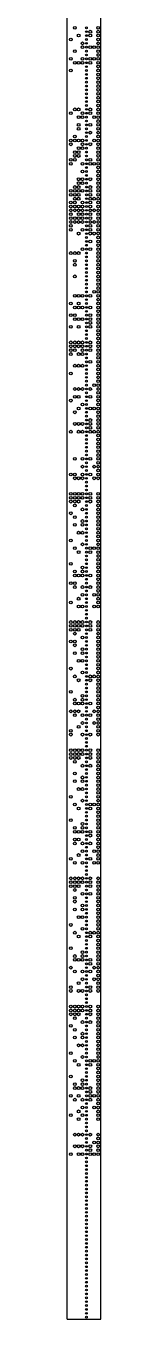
# Model space of a CAD drawing. Extents: x 0 to 22, y 0 to 1692.
# Drawn here: x 0 to 22, y 0 to 846 of the extents above; entities that cross this region are included whole.
import ezdxf

# ---------------------------------------------------------------- set-up
doc = ezdxf.new("R2010")
doc.units = 0
doc.layers.add('JA', color=7, linetype='CONTINUOUS')

msp = doc.modelspace()

# ---------------------------------------------------------------- linework, layer by layer
at = {"layer": 'JA'}
for p, q in [((0, 0), (0, 1691.64)), ((22.225, 0), (22.225, 1691.64)), ((0, 0), (22.225, 0))]:
    msp.add_line(p, q, dxfattribs=at)
for centre, radius in [((2.54, 836.9214), 0.915), ((5.08, 844.5413), 0.915), ((7.62, 839.46136), 0.915), ((12.7, 844.5413), 0.585), ((12.7, 842.00134), 0.585), ((12.7, 839.46136), 0.585), ((12.7, 836.9214), 0.585), ((15.24, 842.00134), 0.915), ((15.24, 839.46136), 0.915), ((20.32, 844.5413), 0.915), ((20.32, 842.00134), 0.915), ((20.32, 839.46136), 0.915), ((20.32, 836.9214), 0.915), ((5.08, 829.30145), 0.915), ((10.16, 834.3814), 0.915), ((10.16, 831.84143), 0.915), ((12.7, 834.3814), 0.585), ((12.7, 831.84143), 0.585), ((12.7, 829.30145), 0.585), ((15.24, 831.84143), 0.915), ((17.779999, 831.84143), 0.915), ((20.32, 834.3814), 0.915), ((20.32, 831.84143), 0.915), ((20.32, 829.30145), 0.915), ((2.54, 824.2215), 0.915), ((5.08, 821.6815), 0.915), ((7.62, 821.6815), 0.915), ((10.16, 824.2215), 0.915), ((10.16, 821.6815), 0.915), ((12.7, 826.7615), 0.585), ((12.7, 824.2215), 0.585), ((12.7, 821.6815), 0.585), ((15.24, 824.2215), 0.915), ((15.24, 821.6815), 0.915), ((17.779999, 824.2215), 0.915), ((20.32, 826.7615), 0.915), ((20.32, 824.2215), 0.915), ((20.32, 821.6815), 0.915), ((2.54, 816.60156), 0.915), ((12.7, 819.14154), 0.585), ((12.7, 816.60156), 0.585), ((12.7, 814.0616), 0.585), ((12.7, 811.5216), 0.585), ((20.32, 819.14154), 0.915), ((20.32, 816.60156), 0.915), ((20.32, 814.0616), 0.915), ((20.32, 811.5216), 0.915), ((12.7, 808.9816), 0.585), ((12.7, 806.44165), 0.585), ((12.7, 803.9017), 0.585), ((20.32, 808.9816), 0.915), ((20.32, 806.44165), 0.915), ((20.32, 803.9017), 0.915), ((12.7, 801.3617), 0.585), ((12.7, 798.8217), 0.585), ((12.7, 796.28174), 0.585), ((20.32, 801.3617), 0.915), ((20.32, 798.8217), 0.915), ((20.32, 796.28174), 0.915), ((2.54, 788.6618), 0.915), ((5.08, 791.2018), 0.915), ((7.62, 791.2018), 0.915), ((7.62, 786.1218), 0.915), ((10.16, 788.6618), 0.915), ((10.16, 786.1218), 0.915), ((12.7, 793.74176), 0.585), ((12.7, 791.2018), 0.585), ((12.7, 788.6618), 0.585), ((12.7, 786.1218), 0.585), ((15.24, 791.2018), 0.915), ((15.24, 788.6618), 0.915), ((17.779999, 786.1218), 0.915), ((20.32, 793.74176), 0.915), ((20.32, 791.2018), 0.915), ((20.32, 788.6618), 0.915), ((20.32, 786.1218), 0.915), ((7.62, 781.0419), 0.915), ((7.62, 778.5019), 0.915), ((12.7, 783.58185), 0.585), ((12.7, 781.0419), 0.585), ((12.7, 778.5019), 0.585), ((15.24, 781.0419), 0.915), ((20.32, 783.58185), 0.915), ((20.32, 781.0419), 0.915), ((20.32, 778.5019), 0.915), ((2.54, 770.88196), 0.915), ((5.08, 773.42194), 0.915), ((5.08, 770.88196), 0.915), ((7.62, 770.88196), 0.915), ((10.16, 770.88196), 0.915), ((12.7, 775.9619), 0.585), ((12.7, 773.42194), 0.585), ((12.7, 770.88196), 0.585), ((15.24, 775.9619), 0.915), ((17.779999, 770.88196), 0.915), ((20.32, 775.9619), 0.915), ((20.32, 773.42194), 0.915), ((20.32, 770.88196), 0.915), ((2.54, 768.342), 0.915), ((5.08, 763.262), 0.915), ((5.08, 760.72205), 0.915), ((7.62, 765.802), 0.915), ((7.62, 763.262), 0.915), ((7.62, 760.72205), 0.915), ((10.16, 768.342), 0.915), ((10.16, 765.802), 0.915), ((12.7, 768.342), 0.585), ((12.7, 765.802), 0.585), ((12.7, 763.262), 0.585), ((12.7, 760.72205), 0.585), ((15.24, 768.342), 0.915), ((20.32, 768.342), 0.915), ((20.32, 765.802), 0.915), ((20.32, 763.262), 0.915), ((20.32, 760.72205), 0.915), ((2.54, 758.18207), 0.915), ((2.54, 755.6421), 0.915), ((5.08, 758.18207), 0.915), ((10.16, 755.6421), 0.915), ((12.7, 758.18207), 0.585), ((12.7, 755.6421), 0.585), ((12.7, 753.1021), 0.585), ((15.24, 758.18207), 0.915), ((15.24, 755.6421), 0.915), ((17.779999, 755.6421), 0.915), ((20.32, 758.18207), 0.915), ((20.32, 755.6421), 0.915), ((20.32, 753.1021), 0.915), ((7.62, 745.4822), 0.915), ((10.16, 750.56213), 0.915), ((10.16, 745.4822), 0.915), ((12.7, 750.56213), 0.585), ((12.7, 748.02216), 0.585), ((12.7, 745.4822), 0.585), ((15.24, 745.4822), 0.915), ((20.32, 750.56213), 0.915), ((20.32, 748.02216), 0.915), ((20.32, 745.4822), 0.915), ((2.54, 737.86224), 0.915), ((2.54, 735.32227), 0.915), ((5.08, 740.4022), 0.915), ((5.08, 737.86224), 0.915), ((5.08, 735.32227), 0.915), ((7.62, 742.9422), 0.915), ((7.62, 740.4022), 0.915), ((7.62, 737.86224), 0.915), ((7.62, 735.32227), 0.915), ((10.16, 742.9422), 0.915), ((10.16, 737.86224), 0.915), ((12.7, 742.9422), 0.585), ((12.7, 740.4022), 0.585), ((12.7, 737.86224), 0.585), ((12.7, 735.32227), 0.585), ((15.24, 740.4022), 0.915), ((15.24, 737.86224), 0.915), ((15.24, 735.32227), 0.915), ((20.32, 742.9422), 0.915), ((20.32, 740.4022), 0.915), ((20.32, 737.86224), 0.915), ((20.32, 735.32227), 0.915), ((2.54, 730.2423), 0.915), ((2.54, 727.70233), 0.915), ((5.08, 732.7823), 0.915), ((5.08, 730.2423), 0.915), ((5.08, 727.70233), 0.915), ((7.62, 732.7823), 0.915), ((7.62, 727.70233), 0.915), ((10.16, 730.2423), 0.915), ((10.16, 727.70233), 0.915), ((12.7, 732.7823), 0.585), ((12.7, 730.2423), 0.585), ((12.7, 727.70233), 0.585), ((15.24, 732.7823), 0.915), ((15.24, 730.2423), 0.915), ((15.24, 727.70233), 0.915), ((17.779999, 732.7823), 0.915), ((20.32, 732.7823), 0.915), ((20.32, 730.2423), 0.915), ((20.32, 727.70233), 0.915), ((2.54, 725.16235), 0.915), ((2.54, 722.6224), 0.915), ((2.54, 720.0824), 0.915), ((5.08, 725.16235), 0.915), ((5.08, 720.0824), 0.915), ((7.62, 725.16235), 0.915), ((7.62, 722.6224), 0.915), ((7.62, 720.0824), 0.915), ((10.16, 725.16235), 0.915), ((10.16, 722.6224), 0.915), ((10.16, 720.0824), 0.915), ((12.7, 725.16235), 0.585), ((12.7, 722.6224), 0.585), ((12.7, 720.0824), 0.585), ((15.24, 725.16235), 0.915), ((15.24, 722.6224), 0.915), ((15.24, 720.0824), 0.915), ((17.779999, 725.16235), 0.915), ((20.32, 725.16235), 0.915), ((20.32, 722.6224), 0.915), ((20.32, 720.0824), 0.915), ((2.54, 717.5424), 0.915), ((2.54, 715.00244), 0.915), ((2.54, 712.46246), 0.915), ((5.08, 717.5424), 0.915), ((7.62, 717.5424), 0.915), ((7.62, 709.9225), 0.915), ((10.16, 717.5424), 0.915), ((10.16, 712.46246), 0.915), ((12.7, 717.5424), 0.585), ((12.7, 715.00244), 0.585), ((12.7, 712.46246), 0.585), ((12.7, 709.9225), 0.585), ((15.24, 717.5424), 0.915), ((15.24, 715.00244), 0.915), ((15.24, 712.46246), 0.915), ((15.24, 709.9225), 0.915), ((17.779999, 717.5424), 0.915), ((17.779999, 709.9225), 0.915), ((20.32, 717.5424), 0.915), ((20.32, 715.00244), 0.915), ((20.32, 712.46246), 0.915), ((20.32, 709.9225), 0.915), ((12.7, 707.3825), 0.585), ((12.7, 704.8425), 0.585), ((12.7, 702.30255), 0.585), ((15.24, 704.8425), 0.915), ((20.32, 707.3825), 0.915), ((20.32, 704.8425), 0.915), ((20.32, 702.30255), 0.915), ((2.54, 697.2226), 0.915), ((5.08, 697.2226), 0.915), ((7.62, 697.2226), 0.915), ((10.16, 699.7626), 0.915), ((12.7, 699.7626), 0.585), ((12.7, 697.2226), 0.585), ((12.7, 694.6826), 0.585), ((15.24, 699.7626), 0.915), ((20.32, 699.7626), 0.915), ((20.32, 697.2226), 0.915), ((20.32, 694.6826), 0.915), ((5.08, 692.14264), 0.915), ((5.08, 689.60266), 0.915), ((12.7, 692.14264), 0.585), ((12.7, 689.60266), 0.585), ((12.7, 687.0627), 0.585), ((12.7, 684.5227), 0.585), ((20.32, 692.14264), 0.915), ((20.32, 689.60266), 0.915), ((20.32, 687.0627), 0.915), ((20.32, 684.5227), 0.915), ((5.08, 681.9827), 0.915), ((12.7, 681.9827), 0.585), ((12.7, 679.44275), 0.585), ((12.7, 676.9028), 0.585), ((20.32, 681.9827), 0.915), ((20.32, 679.44275), 0.915), ((20.32, 676.9028), 0.915), ((5.08, 669.28284), 0.915), ((7.62, 669.28284), 0.915), ((10.16, 669.28284), 0.915), ((12.7, 674.3628), 0.585), ((12.7, 671.8228), 0.585), ((12.7, 669.28284), 0.585), ((15.24, 669.28284), 0.915), ((17.779999, 671.8228), 0.915), ((20.32, 674.3628), 0.915), ((20.32, 671.8228), 0.915), ((20.32, 669.28284), 0.915), ((2.54, 664.2029), 0.915), ((5.08, 661.6629), 0.915), ((7.62, 664.2029), 0.915), ((7.62, 661.6629), 0.915), ((10.16, 661.6629), 0.915), ((12.7, 666.74286), 0.585), ((12.7, 664.2029), 0.585), ((12.7, 661.6629), 0.585), ((15.24, 661.6629), 0.915), ((20.32, 666.74286), 0.915), ((20.32, 664.2029), 0.915), ((20.32, 661.6629), 0.915), ((20.32, 659.1229), 0.915), ((2.54, 656.58295), 0.915), ((5.08, 656.58295), 0.915), ((5.08, 654.04297), 0.915), ((7.62, 654.04297), 0.915), ((10.16, 654.04297), 0.915), ((12.7, 659.1229), 0.585), ((12.7, 656.58295), 0.585), ((12.7, 654.04297), 0.585), ((12.7, 651.503), 0.585), ((15.24, 656.58295), 0.915), ((15.24, 654.04297), 0.915), ((15.24, 651.503), 0.915), ((20.32, 656.58295), 0.915), ((20.32, 654.04297), 0.915), ((20.32, 651.503), 0.915), ((2.54, 648.963), 0.915), ((7.62, 648.963), 0.915), ((12.7, 648.963), 0.585), ((12.7, 646.42303), 0.585), ((12.7, 643.88306), 0.585), ((15.24, 648.963), 0.915), ((20.32, 648.963), 0.915), ((20.32, 646.42303), 0.915), ((20.32, 643.88306), 0.915), ((2.54, 638.8031), 0.915), ((2.54, 636.2631), 0.915), ((2.54, 633.72314), 0.915), ((5.08, 638.8031), 0.915), ((5.08, 636.2631), 0.915), ((5.08, 633.72314), 0.915), ((7.62, 638.8031), 0.915), ((7.62, 636.2631), 0.915), ((10.16, 638.8031), 0.915), ((10.16, 636.2631), 0.915), ((10.16, 633.72314), 0.915), ((12.7, 641.3431), 0.585), ((12.7, 638.8031), 0.585), ((12.7, 636.2631), 0.585), ((15.24, 638.8031), 0.915), ((15.24, 636.2631), 0.915), ((15.24, 633.72314), 0.915), ((20.32, 641.3431), 0.915), ((20.32, 638.8031), 0.915), ((20.32, 636.2631), 0.915), ((20.32, 633.72314), 0.915), ((2.54, 631.18317), 0.915), ((7.62, 631.18317), 0.915), ((10.16, 631.18317), 0.915), ((12.7, 633.72314), 0.585), ((12.7, 631.18317), 0.585), ((12.7, 628.6432), 0.585), ((12.7, 626.1032), 0.585), ((15.24, 626.1032), 0.915), ((20.32, 631.18317), 0.915), ((20.32, 628.6432), 0.915), ((20.32, 626.1032), 0.915), ((2.54, 618.4833), 0.915), ((5.08, 623.56323), 0.915), ((7.62, 623.56323), 0.915), ((10.16, 623.56323), 0.915), ((12.7, 623.56323), 0.585), ((12.7, 621.02325), 0.585), ((12.7, 618.4833), 0.585), ((20.32, 623.56323), 0.915), ((20.32, 621.02325), 0.915), ((20.32, 618.4833), 0.915), ((5.08, 608.32336), 0.915), ((7.62, 608.32336), 0.915), ((10.16, 608.32336), 0.915), ((12.7, 615.9433), 0.585), ((12.7, 613.4033), 0.585), ((12.7, 610.86334), 0.585), ((15.24, 608.32336), 0.915), ((17.779999, 610.86334), 0.915), ((20.32, 615.9433), 0.915), ((20.32, 613.4033), 0.915), ((20.32, 610.86334), 0.915), ((20.32, 608.32336), 0.915), ((2.54, 600.7034), 0.915), ((5.08, 603.2434), 0.915), ((7.62, 603.2434), 0.915), ((12.7, 608.32336), 0.585), ((12.7, 605.7834), 0.585), ((12.7, 603.2434), 0.585), ((12.7, 600.7034), 0.585), ((15.24, 603.2434), 0.915), ((20.32, 605.7834), 0.915), ((20.32, 603.2434), 0.915), ((20.32, 600.7034), 0.915), ((5.08, 593.0835), 0.915), ((7.62, 595.6235), 0.915), ((10.16, 598.16345), 0.915), ((12.7, 598.16345), 0.585), ((12.7, 595.6235), 0.585), ((12.7, 593.0835), 0.585), ((15.24, 595.6235), 0.915), ((17.779999, 595.6235), 0.915), ((20.32, 598.16345), 0.915), ((20.32, 595.6235), 0.915), ((20.32, 593.0835), 0.915), ((5.08, 585.46356), 0.915), ((7.62, 585.46356), 0.915), ((10.16, 585.46356), 0.915), ((12.7, 590.5435), 0.585), ((12.7, 588.00354), 0.585), ((12.7, 585.46356), 0.585), ((15.24, 588.00354), 0.915), ((15.24, 585.46356), 0.915), ((15.24, 582.9236), 0.915), ((20.32, 590.5435), 0.915), ((20.32, 588.00354), 0.915), ((20.32, 585.46356), 0.915), ((20.32, 582.9236), 0.915), ((2.54, 580.3836), 0.915), ((7.62, 580.3836), 0.915), ((10.16, 580.3836), 0.915), ((12.7, 582.9236), 0.585), ((12.7, 580.3836), 0.585), ((12.7, 577.8436), 0.585), ((12.7, 575.30365), 0.585), ((15.24, 580.3836), 0.915), ((17.779999, 580.3836), 0.915), ((20.32, 580.3836), 0.915), ((20.32, 577.8436), 0.915), ((20.32, 575.30365), 0.915), ((12.7, 572.7637), 0.585), ((12.7, 570.2237), 0.585), ((12.7, 567.6837), 0.585), ((20.32, 572.7637), 0.915), ((20.32, 570.2237), 0.915), ((20.32, 567.6837), 0.915), ((5.08, 562.60376), 0.915), ((10.16, 562.60376), 0.915), ((10.16, 557.5238), 0.915), ((12.7, 565.14374), 0.585), ((12.7, 562.60376), 0.585), ((12.7, 560.0638), 0.585), ((15.24, 562.60376), 0.915), ((17.779999, 557.5238), 0.915), ((20.32, 565.14374), 0.915), ((20.32, 562.60376), 0.915), ((20.32, 560.0638), 0.915), ((20.32, 557.5238), 0.915), ((2.54, 552.44385), 0.915), ((5.08, 552.44385), 0.915), ((5.08, 549.9039), 0.915), ((7.62, 549.9039), 0.915), ((10.16, 552.44385), 0.915), ((10.16, 549.9039), 0.915), ((12.7, 557.5238), 0.585), ((12.7, 554.9838), 0.585), ((12.7, 552.44385), 0.585), ((12.7, 549.9039), 0.585), ((15.24, 552.44385), 0.915), ((17.779999, 549.9039), 0.915), ((20.32, 554.9838), 0.915), ((20.32, 552.44385), 0.915), ((20.32, 549.9039), 0.915), ((12.7, 547.3639), 0.585), ((12.7, 544.8239), 0.585), ((12.7, 542.28394), 0.585), ((2.54, 539.74396), 0.915), ((2.54, 537.204), 0.915), ((2.54, 534.664), 0.915), ((5.08, 539.74396), 0.915), ((5.08, 537.204), 0.915), ((5.08, 534.664), 0.915), ((5.08, 532.124), 0.915), ((7.62, 539.74396), 0.915), ((7.62, 537.204), 0.915), ((7.62, 534.664), 0.915), ((10.16, 539.74396), 0.915), ((10.16, 537.204), 0.915), ((12.7, 539.74396), 0.585), ((12.7, 537.204), 0.585), ((12.7, 534.664), 0.585), ((15.24, 539.74396), 0.915), ((15.24, 537.204), 0.915), ((15.24, 534.664), 0.915), ((20.32, 539.74396), 0.915), ((20.32, 537.204), 0.915), ((20.32, 534.664), 0.915), ((20.32, 532.124), 0.915), ((2.54, 527.04407), 0.915), ((5.08, 524.5041), 0.915), ((10.16, 529.58405), 0.915), ((12.7, 532.124), 0.585), ((12.7, 529.58405), 0.585), ((12.7, 527.04407), 0.585), ((12.7, 524.5041), 0.585), ((20.32, 529.58405), 0.915), ((20.32, 527.04407), 0.915), ((20.32, 524.5041), 0.915), ((5.08, 519.42413), 0.915), ((10.16, 521.9641), 0.915), ((10.16, 519.42413), 0.915), ((12.7, 521.9641), 0.585), ((12.7, 519.42413), 0.585), ((12.7, 516.88416), 0.585), ((20.32, 521.9641), 0.915), ((20.32, 519.42413), 0.915), ((20.32, 516.88416), 0.915), ((2.54, 509.26416), 0.915), ((7.62, 514.3442), 0.915), ((10.16, 514.3442), 0.915), ((10.16, 506.72415), 0.915), ((12.7, 514.3442), 0.585), ((12.7, 511.80417), 0.585), ((12.7, 509.26416), 0.585), ((20.32, 514.3442), 0.915), ((20.32, 511.80417), 0.915), ((20.32, 509.26416), 0.915), ((20.32, 506.72415), 0.915), ((5.08, 504.18414), 0.915), ((7.62, 501.64413), 0.915), ((12.7, 506.72415), 0.585), ((12.7, 504.18414), 0.585), ((12.7, 501.64413), 0.585), ((12.7, 499.10413), 0.585), ((15.24, 504.18414), 0.915), ((15.24, 501.64413), 0.915), ((17.779999, 504.18414), 0.915), ((20.32, 504.18414), 0.915), ((20.32, 501.64413), 0.915), ((20.32, 499.10413), 0.915), ((2.54, 494.0241), 0.915), ((10.16, 491.4841), 0.915), ((12.7, 496.56412), 0.585), ((12.7, 494.0241), 0.585), ((12.7, 491.4841), 0.585), ((20.32, 496.56412), 0.915), ((20.32, 494.0241), 0.915), ((20.32, 491.4841), 0.915), ((2.54, 481.32407), 0.915), ((5.08, 488.9441), 0.915), ((5.08, 486.40408), 0.915), ((5.08, 481.32407), 0.915), ((7.62, 486.40408), 0.915), ((10.16, 488.9441), 0.915), ((10.16, 486.40408), 0.915), ((12.7, 488.9441), 0.585), ((12.7, 486.40408), 0.585), ((12.7, 483.86407), 0.585), ((15.24, 486.40408), 0.915), ((20.32, 488.9441), 0.915), ((20.32, 486.40408), 0.915), ((20.32, 483.86407), 0.915), ((20.32, 481.32407), 0.915), ((5.08, 478.78406), 0.915), ((10.16, 478.78406), 0.915), ((10.16, 473.70404), 0.915), ((12.7, 481.32407), 0.585), ((12.7, 478.78406), 0.585), ((12.7, 476.24405), 0.585), ((12.7, 473.70404), 0.585), ((15.24, 478.78406), 0.915), ((17.779999, 473.70404), 0.915), ((20.32, 478.78406), 0.915), ((20.32, 476.24405), 0.915), ((20.32, 473.70404), 0.915), ((2.54, 468.62402), 0.915), ((7.62, 471.16403), 0.915), ((7.62, 466.084), 0.915), ((10.16, 466.084), 0.915), ((12.7, 471.16403), 0.585), ((12.7, 468.62402), 0.585), ((12.7, 466.084), 0.585), ((17.779999, 466.084), 0.915), ((20.32, 471.16403), 0.915), ((20.32, 468.62402), 0.915), ((20.32, 466.084), 0.915), ((2.54, 455.92398), 0.915), ((5.08, 455.92398), 0.915), ((7.62, 455.92398), 0.915), ((10.16, 455.92398), 0.915), ((12.7, 463.544), 0.585), ((12.7, 461.004), 0.585), ((12.7, 458.464), 0.585), ((15.24, 455.92398), 0.915), ((20.32, 455.92398), 0.915), ((2.54, 453.38397), 0.915), ((2.54, 450.84396), 0.915), ((5.08, 453.38397), 0.915), ((5.08, 450.84396), 0.915), ((5.08, 448.30396), 0.915), ((7.62, 453.38397), 0.915), ((7.62, 450.84396), 0.915), ((10.16, 453.38397), 0.915), ((12.7, 455.92398), 0.585), ((12.7, 453.38397), 0.585), ((12.7, 450.84396), 0.585), ((12.7, 448.30396), 0.585), ((15.24, 453.38397), 0.915), ((15.24, 450.84396), 0.915), ((20.32, 453.38397), 0.915), ((20.32, 450.84396), 0.915), ((20.32, 448.30396), 0.915), ((2.54, 443.22394), 0.915), ((5.08, 443.22394), 0.915), ((5.08, 440.68393), 0.915), ((10.16, 445.76395), 0.915), ((12.7, 445.76395), 0.585), ((12.7, 443.22394), 0.585), ((12.7, 440.68393), 0.585), ((20.32, 445.76395), 0.915), ((20.32, 443.22394), 0.915), ((20.32, 440.68393), 0.915), ((5.08, 435.6039), 0.915), ((7.62, 430.5239), 0.915), ((10.16, 438.14392), 0.915), ((10.16, 435.6039), 0.915), ((10.16, 430.5239), 0.915), ((12.7, 438.14392), 0.585), ((12.7, 435.6039), 0.585), ((12.7, 433.0639), 0.585), ((20.32, 438.14392), 0.915), ((20.32, 435.6039), 0.915), ((20.32, 433.0639), 0.915), ((20.32, 430.5239), 0.915), ((2.54, 425.44388), 0.915), ((10.16, 422.90387), 0.915), ((12.7, 430.5239), 0.585), ((12.7, 427.9839), 0.585), ((12.7, 425.44388), 0.585), ((12.7, 422.90387), 0.585), ((20.32, 427.9839), 0.915), ((20.32, 425.44388), 0.915), ((20.32, 422.90387), 0.915), ((5.08, 420.36386), 0.915), ((7.62, 417.82385), 0.915), ((12.7, 420.36386), 0.585), ((12.7, 417.82385), 0.585), ((12.7, 415.28384), 0.585), ((15.24, 420.36386), 0.915), ((15.24, 417.82385), 0.915), ((17.779999, 420.36386), 0.915), ((20.32, 420.36386), 0.915), ((20.32, 417.82385), 0.915), ((20.32, 415.28384), 0.915), ((2.54, 410.20383), 0.915), ((5.08, 405.1238), 0.915), ((10.16, 407.66382), 0.915), ((10.16, 405.1238), 0.915), ((12.7, 412.74384), 0.585), ((12.7, 410.20383), 0.585), ((12.7, 407.66382), 0.585), ((20.32, 412.74384), 0.915), ((20.32, 410.20383), 0.915), ((20.32, 407.66382), 0.915), ((20.32, 405.1238), 0.915), ((2.54, 397.50378), 0.915), ((5.08, 402.5838), 0.915), ((5.08, 397.50378), 0.915), ((7.62, 402.5838), 0.915), ((7.62, 397.50378), 0.915), ((10.16, 402.5838), 0.915), ((12.7, 405.1238), 0.585), ((12.7, 402.5838), 0.585), ((12.7, 400.0438), 0.585), ((12.7, 397.50378), 0.585), ((15.24, 402.5838), 0.915), ((17.779999, 397.50378), 0.915), ((20.32, 402.5838), 0.915), ((20.32, 400.0438), 0.915), ((20.32, 397.50378), 0.915), ((5.08, 394.96378), 0.915), ((10.16, 394.96378), 0.915), ((10.16, 389.88376), 0.915), ((12.7, 394.96378), 0.585), ((12.7, 392.42377), 0.585), ((12.7, 389.88376), 0.585), ((15.24, 394.96378), 0.915), ((17.779999, 389.88376), 0.915), ((20.32, 394.96378), 0.915), ((20.32, 392.42377), 0.915), ((20.32, 389.88376), 0.915), ((2.54, 384.80374), 0.915), ((2.54, 382.26373), 0.915), ((7.62, 387.34375), 0.915), ((10.16, 382.26373), 0.915), ((12.7, 387.34375), 0.585), ((12.7, 384.80374), 0.585), ((12.7, 382.26373), 0.585), ((15.24, 382.26373), 0.915), ((20.32, 387.34375), 0.915), ((20.32, 384.80374), 0.915), ((20.32, 382.26373), 0.915), ((2.54, 372.1037), 0.915), ((5.08, 372.1037), 0.915), ((7.62, 372.1037), 0.915), ((10.16, 372.1037), 0.915), ((12.7, 379.72372), 0.585), ((12.7, 377.18372), 0.585), ((12.7, 374.6437), 0.585), ((12.7, 372.1037), 0.585), ((15.24, 372.1037), 0.915), ((20.32, 372.1037), 0.915), ((2.54, 369.5637), 0.915), ((2.54, 367.02368), 0.915), ((5.08, 369.5637), 0.915), ((5.08, 367.02368), 0.915), ((5.08, 364.48367), 0.915), ((7.62, 369.5637), 0.915), ((7.62, 367.02368), 0.915), ((10.16, 369.5637), 0.915), ((12.7, 369.5637), 0.585), ((12.7, 367.02368), 0.585), ((12.7, 364.48367), 0.585), ((15.24, 369.5637), 0.915), ((15.24, 367.02368), 0.915), ((20.32, 369.5637), 0.915), ((20.32, 367.02368), 0.915), ((20.32, 364.48367), 0.915), ((5.08, 356.86365), 0.915), ((10.16, 361.94366), 0.915), ((12.7, 361.94366), 0.585), ((12.7, 359.40366), 0.585), ((12.7, 356.86365), 0.585), ((15.24, 361.94366), 0.915), ((20.32, 361.94366), 0.915), ((20.32, 359.40366), 0.915), ((20.32, 356.86365), 0.915), ((5.08, 351.78363), 0.915), ((7.62, 346.7036), 0.915), ((10.16, 354.32364), 0.915), ((10.16, 351.78363), 0.915), ((10.16, 346.7036), 0.915), ((12.7, 354.32364), 0.585), ((12.7, 351.78363), 0.585), ((12.7, 349.24362), 0.585), ((12.7, 346.7036), 0.585), ((20.32, 354.32364), 0.915), ((20.32, 351.78363), 0.915), ((20.32, 349.24362), 0.915), ((20.32, 346.7036), 0.915), ((2.54, 341.6236), 0.915), ((10.16, 339.0836), 0.915), ((12.7, 344.1636), 0.585), ((12.7, 341.6236), 0.585), ((12.7, 339.0836), 0.585), ((20.32, 344.1636), 0.915), ((20.32, 341.6236), 0.915), ((20.32, 339.0836), 0.915), ((5.08, 336.54358), 0.915), ((7.62, 334.00357), 0.915), ((12.7, 336.54358), 0.585), ((12.7, 334.00357), 0.585), ((12.7, 331.46356), 0.585), ((15.24, 336.54358), 0.915), ((15.24, 334.00357), 0.915), ((17.779999, 336.54358), 0.915), ((20.32, 336.54358), 0.915), ((20.32, 334.00357), 0.915), ((20.32, 331.46356), 0.915), ((2.54, 326.38354), 0.915), ((5.08, 321.30353), 0.915), ((10.16, 323.84354), 0.915), ((10.16, 321.30353), 0.915), ((12.7, 328.92355), 0.585), ((12.7, 326.38354), 0.585), ((12.7, 323.84354), 0.585), ((12.7, 321.30353), 0.585), ((20.32, 328.92355), 0.915), ((20.32, 326.38354), 0.915), ((20.32, 323.84354), 0.915), ((20.32, 321.30353), 0.915), ((5.08, 318.76352), 0.915), ((5.08, 313.6835), 0.915), ((7.62, 318.76352), 0.915), ((7.62, 313.6835), 0.915), ((10.16, 318.76352), 0.915), ((12.7, 318.76352), 0.585), ((12.7, 316.2235), 0.585), ((12.7, 313.6835), 0.585), ((15.24, 318.76352), 0.915), ((15.24, 316.2235), 0.915), ((20.32, 318.76352), 0.915), ((20.32, 316.2235), 0.915), ((20.32, 313.6835), 0.915), ((5.08, 311.1435), 0.915), ((10.16, 311.1435), 0.915), ((10.16, 306.06348), 0.915), ((12.7, 311.1435), 0.585), ((12.7, 308.6035), 0.585), ((12.7, 306.06348), 0.585), ((15.24, 311.1435), 0.915), ((17.779999, 306.06348), 0.915), ((20.32, 311.1435), 0.915), ((20.32, 308.6035), 0.915), ((20.32, 306.06348), 0.915), ((2.54, 300.98346), 0.915), ((5.08, 298.44345), 0.915), ((7.62, 303.52347), 0.915), ((10.16, 298.44345), 0.915), ((12.7, 303.52347), 0.585), ((12.7, 300.98346), 0.585), ((12.7, 298.44345), 0.585), ((12.7, 295.90344), 0.585), ((15.24, 300.98346), 0.915), ((17.779999, 298.44345), 0.915), ((20.32, 303.52347), 0.915), ((20.32, 300.98346), 0.915), ((20.32, 298.44345), 0.915), ((2.54, 288.28342), 0.915), ((5.08, 288.28342), 0.915), ((7.62, 288.28342), 0.915), ((10.16, 288.28342), 0.915), ((12.7, 293.36343), 0.585), ((12.7, 290.82343), 0.585), ((12.7, 288.28342), 0.585), ((15.24, 288.28342), 0.915), ((20.32, 288.28342), 0.915), ((2.54, 285.7434), 0.915), ((2.54, 283.2034), 0.915), ((5.08, 285.7434), 0.915), ((5.08, 283.2034), 0.915), ((5.08, 280.6634), 0.915), ((7.62, 285.7434), 0.915), ((7.62, 283.2034), 0.915), ((10.16, 285.7434), 0.915), ((12.7, 285.7434), 0.585), ((12.7, 283.2034), 0.585), ((12.7, 280.6634), 0.585), ((15.24, 285.7434), 0.915), ((15.24, 283.2034), 0.915), ((20.32, 285.7434), 0.915), ((20.32, 283.2034), 0.915), ((20.32, 280.6634), 0.915), ((5.08, 275.58337), 0.915), ((5.08, 273.04337), 0.915), ((10.16, 278.12338), 0.915), ((10.16, 270.50336), 0.915), ((12.7, 278.12338), 0.585), ((12.7, 275.58337), 0.585), ((12.7, 273.04337), 0.585), ((12.7, 270.50336), 0.585), ((15.24, 278.12338), 0.915), ((20.32, 278.12338), 0.915), ((20.32, 275.58337), 0.915), ((20.32, 273.04337), 0.915), ((20.32, 270.50336), 0.915), ((5.08, 267.96335), 0.915), ((7.62, 262.88333), 0.915), ((10.16, 267.96335), 0.915), ((10.16, 262.88333), 0.915), ((12.7, 267.96335), 0.585), ((12.7, 265.42334), 0.585), ((12.7, 262.88333), 0.585), ((20.32, 267.96335), 0.915), ((20.32, 265.42334), 0.915), ((20.32, 262.88333), 0.915), ((2.54, 257.8033), 0.915), ((10.16, 255.26332), 0.915), ((12.7, 260.34332), 0.585), ((12.7, 257.8033), 0.585), ((12.7, 255.26332), 0.585), ((20.32, 260.34332), 0.915), ((20.32, 257.8033), 0.915), ((20.32, 255.26332), 0.915), ((5.08, 252.72333), 0.915), ((7.62, 250.18333), 0.915), ((12.7, 252.72333), 0.585), ((12.7, 250.18333), 0.585), ((12.7, 247.64334), 0.585), ((12.7, 245.10335), 0.585), ((15.24, 252.72333), 0.915), ((15.24, 250.18333), 0.915), ((17.779999, 252.72333), 0.915), ((20.32, 252.72333), 0.915), ((20.32, 250.18333), 0.915), ((20.32, 247.64334), 0.915), ((20.32, 245.10335), 0.915), ((2.54, 242.56335), 0.915), ((5.08, 237.48337), 0.915), ((10.16, 240.02336), 0.915), ((10.16, 237.48337), 0.915), ((12.7, 242.56335), 0.585), ((12.7, 240.02336), 0.585), ((12.7, 237.48337), 0.585), ((20.32, 242.56335), 0.915), ((20.32, 240.02336), 0.915), ((20.32, 237.48337), 0.915), ((2.54, 229.86339), 0.915), ((5.08, 234.94337), 0.915), ((7.62, 234.94337), 0.915), ((10.16, 234.94337), 0.915), ((12.7, 234.94337), 0.585), ((12.7, 232.40338), 0.585), ((12.7, 229.86339), 0.585), ((15.24, 234.94337), 0.915), ((15.24, 232.40338), 0.915), ((17.779999, 229.86339), 0.915), ((20.32, 234.94337), 0.915), ((20.32, 232.40338), 0.915), ((20.32, 229.86339), 0.915), ((5.08, 227.3234), 0.915), ((7.62, 219.70341), 0.915), ((10.16, 227.3234), 0.915), ((10.16, 222.24341), 0.915), ((12.7, 227.3234), 0.585), ((12.7, 224.7834), 0.585), ((12.7, 222.24341), 0.585), ((12.7, 219.70341), 0.585), ((15.24, 227.3234), 0.915), ((17.779999, 222.24341), 0.915), ((20.32, 227.3234), 0.915), ((20.32, 224.7834), 0.915), ((20.32, 222.24341), 0.915), ((20.32, 219.70341), 0.915), ((2.54, 217.16342), 0.915), ((2.54, 214.62343), 0.915), ((7.62, 214.62343), 0.915), ((10.16, 214.62343), 0.915), ((12.7, 217.16342), 0.585), ((12.7, 214.62343), 0.585), ((12.7, 212.08344), 0.585), ((15.24, 217.16342), 0.915), ((15.24, 214.62343), 0.915), ((20.32, 217.16342), 0.915), ((20.32, 214.62343), 0.915), ((2.54, 204.46346), 0.915), ((5.08, 204.46346), 0.915), ((7.62, 204.46346), 0.915), ((10.16, 204.46346), 0.915), ((12.7, 209.54344), 0.585), ((12.7, 207.00345), 0.585), ((12.7, 204.46346), 0.585), ((15.24, 204.46346), 0.915), ((20.32, 204.46346), 0.915), ((2.54, 201.92346), 0.915), ((2.54, 199.38347), 0.915), ((5.08, 201.92346), 0.915), ((5.08, 199.38347), 0.915), ((5.08, 196.84348), 0.915), ((7.62, 201.92346), 0.915), ((7.62, 199.38347), 0.915), ((10.16, 201.92346), 0.915), ((10.16, 194.30348), 0.915), ((12.7, 201.92346), 0.585), ((12.7, 199.38347), 0.585), ((12.7, 196.84348), 0.585), ((12.7, 194.30348), 0.585), ((15.24, 201.92346), 0.915), ((15.24, 199.38347), 0.915), ((15.24, 194.30348), 0.915), ((20.32, 201.92346), 0.915), ((20.32, 199.38347), 0.915), ((20.32, 196.84348), 0.915), ((20.32, 194.30348), 0.915), ((2.54, 191.76349), 0.915), ((5.08, 189.2235), 0.915), ((10.16, 186.6835), 0.915), ((12.7, 191.76349), 0.585), ((12.7, 189.2235), 0.585), ((12.7, 186.6835), 0.585), ((20.32, 191.76349), 0.915), ((20.32, 189.2235), 0.915), ((20.32, 186.6835), 0.915), ((5.08, 184.14351), 0.915), ((7.62, 179.06352), 0.915), ((10.16, 184.14351), 0.915), ((10.16, 179.06352), 0.915), ((12.7, 184.14351), 0.585), ((12.7, 181.60352), 0.585), ((12.7, 179.06352), 0.585), ((20.32, 184.14351), 0.915), ((20.32, 181.60352), 0.915), ((20.32, 179.06352), 0.915), ((2.54, 173.98354), 0.915), ((5.08, 168.90355), 0.915), ((10.16, 171.44354), 0.915), ((12.7, 176.52353), 0.585), ((12.7, 173.98354), 0.585), ((12.7, 171.44354), 0.585), ((12.7, 168.90355), 0.585), ((15.24, 168.90355), 0.915), ((17.779999, 168.90355), 0.915), ((20.32, 176.52353), 0.915), ((20.32, 173.98354), 0.915), ((20.32, 171.44354), 0.915), ((20.32, 168.90355), 0.915), ((7.62, 166.36356), 0.915), ((12.7, 166.36356), 0.585), ((12.7, 163.82356), 0.585), ((12.7, 161.28357), 0.585), ((15.24, 166.36356), 0.915), ((20.32, 166.36356), 0.915), ((20.32, 163.82356), 0.915), ((20.32, 161.28357), 0.915), ((2.54, 158.74358), 0.915), ((5.08, 153.66359), 0.915), ((10.16, 156.20358), 0.915), ((10.16, 153.66359), 0.915), ((12.7, 158.74358), 0.585), ((12.7, 156.20358), 0.585), ((12.7, 153.66359), 0.585), ((20.32, 158.74358), 0.915), ((20.32, 156.20358), 0.915), ((20.32, 153.66359), 0.915), ((2.54, 146.04361), 0.915), ((5.08, 151.1236), 0.915), ((5.08, 143.50362), 0.915), ((7.62, 151.1236), 0.915), ((7.62, 146.04361), 0.915), ((10.16, 151.1236), 0.915), ((10.16, 143.50362), 0.915), ((12.7, 151.1236), 0.585), ((12.7, 148.5836), 0.585), ((12.7, 146.04361), 0.585), ((12.7, 143.50362), 0.585), ((15.24, 151.1236), 0.915), ((15.24, 148.5836), 0.915), ((15.24, 146.04361), 0.915), ((15.24, 143.50362), 0.915), ((17.779999, 146.04361), 0.915), ((20.32, 151.1236), 0.915), ((20.32, 148.5836), 0.915), ((20.32, 146.04361), 0.915), ((20.32, 143.50362), 0.915), ((7.62, 135.88364), 0.915), ((10.16, 138.42363), 0.915), ((12.7, 140.96362), 0.585), ((12.7, 138.42363), 0.585), ((12.7, 135.88364), 0.585), ((17.779999, 138.42363), 0.915), ((20.32, 140.96362), 0.915), ((20.32, 138.42363), 0.915), ((20.32, 135.88364), 0.915), ((2.54, 133.34364), 0.915), ((7.62, 130.80365), 0.915), ((10.16, 133.34364), 0.915), ((12.7, 133.34364), 0.585), ((12.7, 130.80365), 0.585), ((12.7, 128.26366), 0.585), ((20.32, 133.34364), 0.915), ((20.32, 130.80365), 0.915), ((5.08, 120.643654), 0.915), ((7.62, 120.643654), 0.915), ((10.16, 120.643654), 0.915), ((12.7, 125.723656), 0.585), ((12.7, 123.183655), 0.585), ((12.7, 120.643654), 0.585), ((12.7, 118.10365), 0.585), ((15.24, 120.643654), 0.915), ((20.32, 120.643654), 0.915), ((20.32, 118.10365), 0.915), ((5.08, 113.02365), 0.915), ((7.62, 113.02365), 0.915), ((10.16, 113.02365), 0.915), ((12.7, 115.56365), 0.585), ((12.7, 113.02365), 0.585), ((12.7, 110.48365), 0.585), ((15.24, 113.02365), 0.915), ((15.24, 110.48365), 0.915), ((17.779999, 115.56365), 0.915), ((20.32, 115.56365), 0.915), ((20.32, 113.02365), 0.915), ((20.32, 110.48365), 0.915), ((2.54, 107.94365), 0.915), ((7.62, 107.94365), 0.915), ((10.16, 107.94365), 0.915), ((12.7, 107.94365), 0.585), ((12.7, 105.40365), 0.585), ((12.7, 102.86365), 0.585), ((15.24, 107.94365), 0.915), ((17.779999, 107.94365), 0.915), ((20.32, 107.94365), 0.915), ((12.7, 100.32365), 0.585), ((12.7, 97.783646), 0.585), ((12.7, 95.243645), 0.585), ((12.7, 92.70364), 0.585), ((12.7, 90.16364), 0.585), ((12.7, 87.62364), 0.585), ((12.7, 85.08364), 0.585), ((12.7, 82.54364), 0.585), ((12.7, 80.00364), 0.585), ((12.7, 77.46364), 0.585), ((12.7, 74.92364), 0.585), ((12.7, 72.38364), 0.585), ((12.7, 69.843636), 0.585), ((12.7, 67.303635), 0.585), ((12.7, 64.76363), 0.585), ((12.7, 62.223633), 0.585), ((12.7, 59.68363), 0.585), ((12.7, 57.14363), 0.585), ((12.7, 54.60363), 0.585), ((12.7, 52.06363), 0.585), ((12.7, 49.52363), 0.585), ((12.7, 46.983627), 0.585), ((12.7, 44.443626), 0.585), ((12.7, 41.903625), 0.585), ((12.7, 39.363625), 0.585), ((12.7, 36.823624), 0.585), ((12.7, 34.283623), 0.585), ((12.7, 31.743622), 0.585), ((12.7, 29.20362), 0.585), ((12.7, 26.66362), 0.585), ((12.7, 24.12362), 0.585), ((12.7, 21.583618), 0.585), ((12.7, 19.043617), 0.585), ((12.7, 16.503616), 0.585), ((12.7, 13.963616), 0.585), ((12.7, 11.423616), 0.585), ((12.7, 8.883616), 0.585), ((12.7, 6.343617), 0.585), ((12.7, 3.803616), 0.585), ((12.7, 1.263617), 0.585)]:
    msp.add_circle(centre, radius, dxfattribs=at)

doc.saveas('drawing.dxf')
